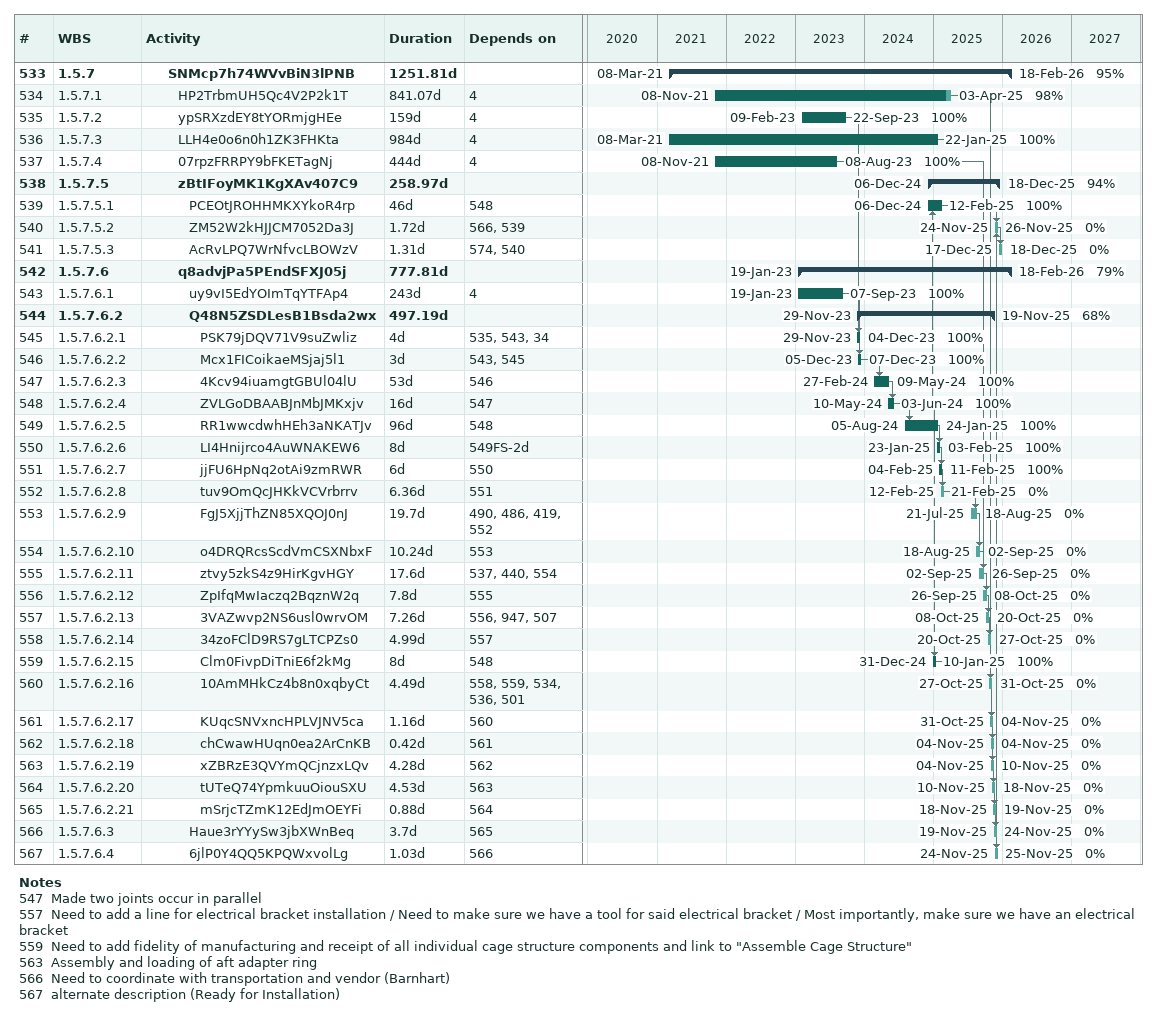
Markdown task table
| ID | WBS | Task | Duration | Start | Finish | Predecessors | % complete |
|---|---|---|---|---|---|---|---|
| 533 | 1.5.7 | **SNMcp7h74WVvBiN3lPNB** | 1251.81d | 2021-03-08 | 2026-02-18 |  | 95 |
| 534 | 1.5.7.1 | HP2TrbmUH5Qc4V2P2k1T | 841.07d | 2021-11-08 | 2025-04-03 | 4 | 98 |
| 535 | 1.5.7.2 | ypSRXzdEY8tYORmjgHEe | 159d | 2023-02-09 | 2023-09-22 | 4 | 100 |
| 536 | 1.5.7.3 | LLH4e0o6n0h1ZK3FHKta | 984d | 2021-03-08 | 2025-01-22 | 4 | 100 |
| 537 | 1.5.7.4 | 07rpzFRRPY9bFKETagNj | 444d | 2021-11-08 | 2023-08-08 | 4 | 100 |
| 538 | 1.5.7.5 | **zBtIFoyMK1KgXAv407C9** | 258.97d | 2024-12-06 | 2025-12-18 |  | 94 |
| 539 | 1.5.7.5.1 | PCEOtJROHHMKXYkoR4rp | 46d | 2024-12-06 | 2025-02-12 | 548 | 100 |
| 540 | 1.5.7.5.2 | ZM52W2kHJJCM7052Da3J | 1.72d | 2025-11-24 | 2025-11-26 | 566, 539 | 0 |
| 541 | 1.5.7.5.3 | AcRvLPQ7WrNfvcLBOWzV | 1.31d | 2025-12-17 | 2025-12-18 | 574, 540 | 0 |
| 542 | 1.5.7.6 | **q8advjPa5PEndSFXJ05j** | 777.81d | 2023-01-19 | 2026-02-18 |  | 79 |
| 543 | 1.5.7.6.1 | uy9vI5EdYOImTqYTFAp4 | 243d | 2023-01-19 | 2023-09-07 | 4 | 100 |
| 544 | 1.5.7.6.2 | **Q48N5ZSDLesB1Bsda2wx** | 497.19d | 2023-11-29 | 2025-11-19 |  | 68 |
| 545 | 1.5.7.6.2.1 | PSK79jDQV71V9suZwliz | 4d | 2023-11-29 | 2023-12-04 | 535, 543, 34 | 100 |
| 546 | 1.5.7.6.2.2 | Mcx1FICoikaeMSjaj5l1 | 3d | 2023-12-05 | 2023-12-07 | 543, 545 | 100 |
| 547 | 1.5.7.6.2.3 | 4Kcv94iuamgtGBUl04lU | 53d | 2024-02-27 | 2024-05-09 | 546 | 100 |
| 548 | 1.5.7.6.2.4 | ZVLGoDBAABJnMbJMKxjv | 16d | 2024-05-10 | 2024-06-03 | 547 | 100 |
| 549 | 1.5.7.6.2.5 | RR1wwcdwhHEh3aNKATJv | 96d | 2024-08-05 | 2025-01-24 | 548 | 100 |
| 550 | 1.5.7.6.2.6 | LI4Hnijrco4AuWNAKEW6 | 8d | 2025-01-23 | 2025-02-03 | 549FS-2d | 100 |
| 551 | 1.5.7.6.2.7 | jjFU6HpNq2otAi9zmRWR | 6d | 2025-02-04 | 2025-02-11 | 550 | 100 |
| 552 | 1.5.7.6.2.8 | tuv9OmQcJHKkVCVrbrrv | 6.36d | 2025-02-12 | 2025-02-21 | 551 | 0 |
| 553 | 1.5.7.6.2.9 | FgJ5XjjThZN85XQOJ0nJ | 19.7d | 2025-07-21 | 2025-08-18 | 490, 486, 419, 552 | 0 |
| 554 | 1.5.7.6.2.10 | o4DRQRcsScdVmCSXNbxF | 10.24d | 2025-08-18 | 2025-09-02 | 553 | 0 |
| 555 | 1.5.7.6.2.11 | ztvy5zkS4z9HirKgvHGY | 17.6d | 2025-09-02 | 2025-09-26 | 537, 440, 554 | 0 |
| 556 | 1.5.7.6.2.12 | ZpIfqMwIaczq2BqznW2q | 7.8d | 2025-09-26 | 2025-10-08 | 555 | 0 |
| 557 | 1.5.7.6.2.13 | 3VAZwvp2NS6usl0wrvOM | 7.26d | 2025-10-08 | 2025-10-20 | 556, 947, 507 | 0 |
| 558 | 1.5.7.6.2.14 | 34zoFClD9RS7gLTCPZs0 | 4.99d | 2025-10-20 | 2025-10-27 | 557 | 0 |
| 559 | 1.5.7.6.2.15 | Clm0FivpDiTniE6f2kMg | 8d | 2024-12-31 | 2025-01-10 | 548 | 100 |
| 560 | 1.5.7.6.2.16 | 10AmMHkCz4b8n0xqbyCt | 4.49d | 2025-10-27 | 2025-10-31 | 558, 559, 534, 536, 501 | 0 |
| 561 | 1.5.7.6.2.17 | KUqcSNVxncHPLVJNV5ca | 1.16d | 2025-10-31 | 2025-11-04 | 560 | 0 |
| 562 | 1.5.7.6.2.18 | chCwawHUqn0ea2ArCnKB | 0.42d | 2025-11-04 | 2025-11-04 | 561 | 0 |
| 563 | 1.5.7.6.2.19 | xZBRzE3QVYmQCjnzxLQv | 4.28d | 2025-11-04 | 2025-11-10 | 562 | 0 |
| 564 | 1.5.7.6.2.20 | tUTeQ74YpmkuuOiouSXU | 4.53d | 2025-11-10 | 2025-11-18 | 563 | 0 |
| 565 | 1.5.7.6.2.21 | mSrjcTZmK12EdJmOEYFi | 0.88d | 2025-11-18 | 2025-11-19 | 564 | 0 |
| 566 | 1.5.7.6.3 | Haue3rYYySw3jbXWnBeq | 3.7d | 2025-11-19 | 2025-11-24 | 565 | 0 |
| 567 | 1.5.7.6.4 | 6jlP0Y4QQ5KPQWxvolLg | 1.03d | 2025-11-24 | 2025-11-25 | 566 | 0 |

Notes
- 547: Made two joints occur in parallel
- 557: Need to add a line for electrical bracket installation / Need to make sure we have a tool for said electrical bracket / Most importantly, make sure we have an electrical bracket
- 559: Need to add fidelity of manufacturing and receipt of all individual cage structure components and link to "Assemble Cage Structure"
- 563: Assembly and loading of aft adapter ring
- 566: Need to coordinate with transportation and vendor (Barnhart)
- 567: alternate description (Ready for Installation)
